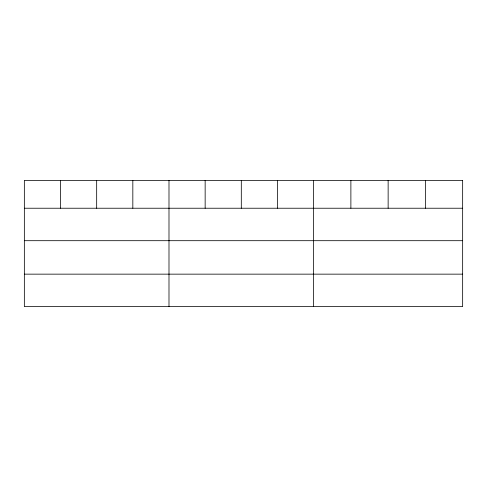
<?xml version="1.0" encoding="UTF-8"?>
<svg xmlns="http://www.w3.org/2000/svg" width="487" height="487" viewBox="0 0 487 487"><rect width="100%" height="100%" fill="white"/><g stroke="black" fill="none" stroke-linecap="round" stroke-linejoin="round"><path stroke-width="0.73" d="M24.35 208.229L462.65 208.229M24.35 240.694L462.65 240.694M24.35 274.151L462.65 274.151M425.394 180.385L425.394 208.229M388.139 180.385L388.139 208.229M350.883 180.385L350.883 208.229M313.628 180.385L313.628 306.615M277.468 180.385L277.468 208.229M241.308 180.385L241.308 208.229M205.149 180.385L205.149 208.229M168.989 180.385L168.989 306.615M132.829 180.385L132.829 208.229M96.67 180.385L96.67 208.229M60.51 180.385L60.51 208.229M462.65 180.385L24.35 180.385L24.35 306.615L462.65 306.615L462.65 180.385"/></g></svg>
